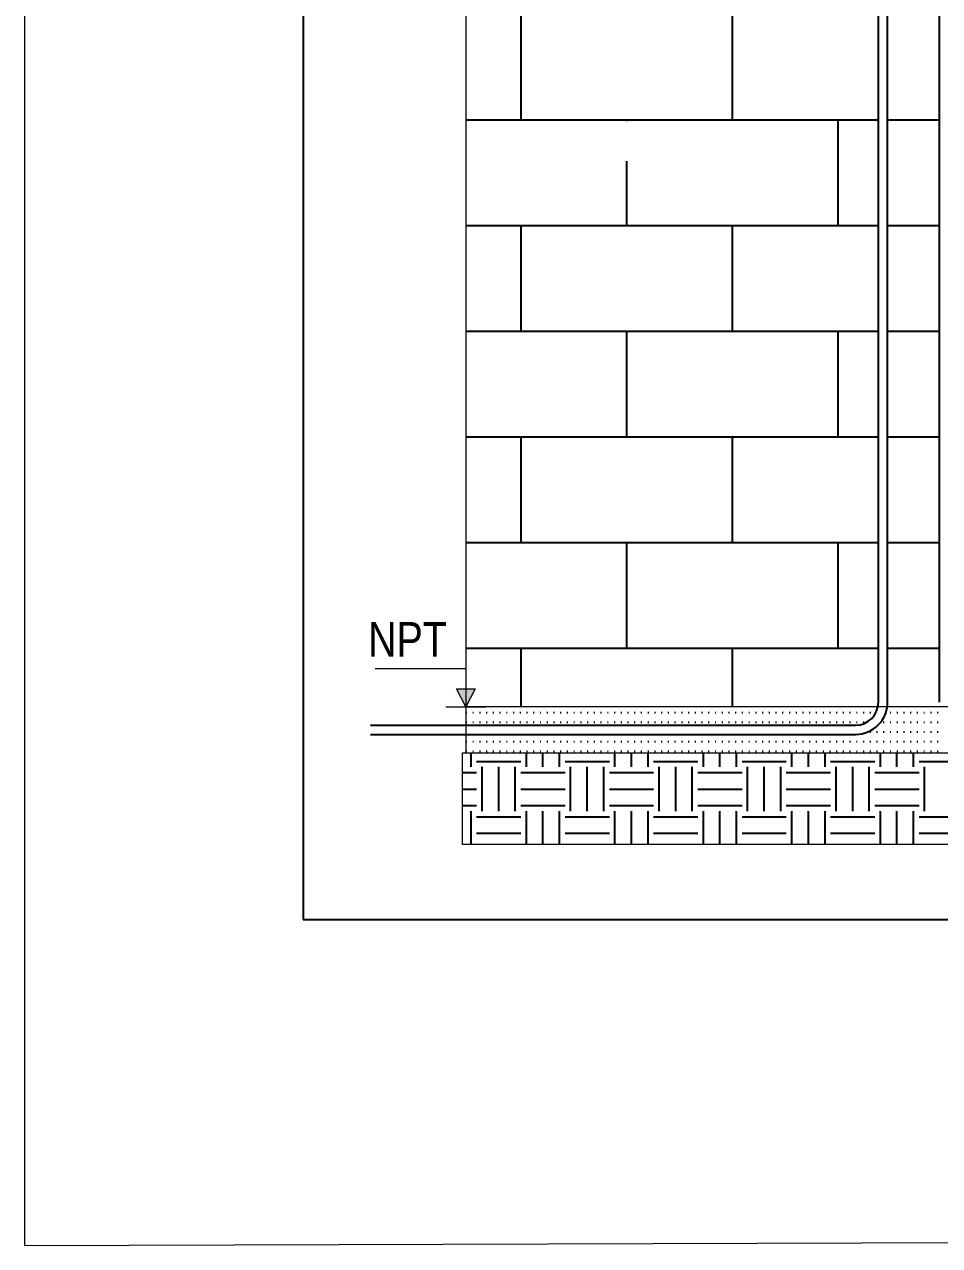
# Model space of a CAD drawing. Header units: inches. Extents: x 1693 to 10990, y 1878 to 5055.
# Drawn here: x 1693.3 to 1717.52, y 2180.96 to 2213.29 of the extents above; entities that cross this region are included whole.
import ezdxf

# ---------------------------------------------------------------- set-up
doc = ezdxf.new("R2010")
doc.units = ezdxf.units.IN
doc.layers.add('DETALLE', color=3, linetype='Continuous')
for name, color, linetype, lineweight in [('DETALLE2', 1, 'Continuous', 5), ('IE LEYENDA', 21, 'Continuous', 13), ('IE-DIAGRAMA', 1, 'Continuous', 0), ('npt', 84, 'Continuous', 13)]:
    doc.layers.add(name, color=color, linetype=linetype, lineweight=lineweight)
doc.styles.add('Arial Narrow', font='ARIALN.TTF')

msp = doc.modelspace()

# ---------------------------------------------------------------- hatches: boundary and pattern name
at = {"layer": 'npt', "ltscale": 0.25}
msp.add_hatch(color=4, dxfattribs=at).paths.add_polyline_path([(1704.74, 2195.704), (1705.23, 2195.704), (1704.985, 2195.224)])

# ---------------------------------------------------------------- linework, layer by layer
at = {"color": 240, "linetype": 'Continuous', "true_color": 0xed1f24}
for p, q in [((1706.449, 2210.762), (1706.449, 2213.56)), ((1712.045, 2210.762), (1712.045, 2213.56)), ((1704.985, 2210.762), (1715.904, 2210.762)), ((1709.247, 2210.726), (1709.247, 2210.762)), ((1714.842, 2207.964), (1714.842, 2210.762)), ((1716.147, 2210.762), (1717.523, 2210.762)), ((1709.247, 2207.964), (1709.247, 2209.662)), ((1704.985, 2207.964), (1715.904, 2207.964)), ((1706.449, 2205.167), (1706.449, 2207.964)), ((1712.045, 2205.167), (1712.045, 2207.964)), ((1716.147, 2207.964), (1717.523, 2207.964)), ((1704.985, 2205.167), (1715.904, 2205.167)), ((1709.247, 2202.369), (1709.247, 2205.167)), ((1714.842, 2202.369), (1714.842, 2205.167)), ((1716.147, 2205.167), (1717.523, 2205.167)), ((1704.985, 2202.369), (1715.904, 2202.369)), ((1706.449, 2199.572), (1706.449, 2202.369)), ((1712.045, 2199.572), (1712.045, 2202.369)), ((1716.147, 2202.369), (1717.523, 2202.369)), ((1704.985, 2199.572), (1715.904, 2199.572)), ((1709.247, 2196.774), (1709.247, 2199.572)), ((1714.842, 2196.774), (1714.842, 2199.572)), ((1716.147, 2199.572), (1717.523, 2199.572)), ((1704.985, 2196.774), (1715.904, 2196.774)), ((1706.449, 2195.224), (1706.449, 2196.774)), ((1712.045, 2195.224), (1712.045, 2196.774)), ((1716.147, 2196.774), (1717.523, 2196.774)), ((1705.123, 2193.633), (1705.123, 2194.008)), ((1706.587, 2193.633), (1706.587, 2194.008)), ((1707.026, 2193.633), (1707.026, 2194.008)), ((1707.465, 2193.633), (1707.465, 2194.008)), ((1708.929, 2193.633), (1708.929, 2194.008)), ((1709.368, 2193.633), (1709.368, 2194.008)), ((1709.807, 2193.633), (1709.807, 2194.008)), ((1711.271, 2193.633), (1711.271, 2194.008)), ((1711.71, 2193.633), (1711.71, 2194.008)), ((1712.149, 2193.633), (1712.149, 2194.008)), ((1713.613, 2193.633), (1713.613, 2194.008)), ((1714.052, 2193.633), (1714.052, 2194.008)), ((1714.491, 2193.633), (1714.491, 2194.008)), ((1715.955, 2193.633), (1715.955, 2194.008)), ((1716.394, 2193.633), (1716.394, 2194.008)), ((1716.833, 2193.633), (1716.833, 2194.008)), ((1705.27, 2193.78), (1706.441, 2193.78)), ((1705.416, 2192.462), (1705.416, 2193.633)), ((1705.855, 2192.462), (1705.855, 2193.633)), ((1706.294, 2192.462), (1706.294, 2193.633)), ((1707.612, 2193.78), (1708.783, 2193.78)), ((1707.758, 2192.462), (1707.758, 2193.633)), ((1708.197, 2192.462), (1708.197, 2193.633)), ((1708.636, 2192.462), (1708.636, 2193.633)), ((1709.954, 2193.78), (1711.125, 2193.78)), ((1710.1, 2192.462), (1710.1, 2193.633)), ((1710.539, 2192.462), (1710.539, 2193.633)), ((1710.978, 2192.462), (1710.978, 2193.633)), ((1712.296, 2193.78), (1713.467, 2193.78)), ((1712.442, 2192.462), (1712.442, 2193.633)), ((1712.881, 2192.462), (1712.881, 2193.633)), ((1713.32, 2192.462), (1713.32, 2193.633)), ((1714.638, 2193.78), (1715.809, 2193.78)), ((1714.784, 2192.462), (1714.784, 2193.633)), ((1715.223, 2192.462), (1715.223, 2193.633)), ((1715.662, 2192.462), (1715.662, 2193.633)), ((1716.98, 2193.78), (1718.151, 2193.78)), ((1717.126, 2192.462), (1717.126, 2193.633)), ((1704.895, 2193.487), (1705.27, 2193.487)), ((1706.441, 2193.487), (1707.612, 2193.487)), ((1708.783, 2193.487), (1709.954, 2193.487)), ((1711.125, 2193.487), (1712.296, 2193.487)), ((1713.467, 2193.487), (1714.638, 2193.487)), ((1715.809, 2193.487), (1716.98, 2193.487)), ((1704.895, 2193.048), (1705.27, 2193.048)), ((1706.441, 2193.048), (1707.612, 2193.048)), ((1708.783, 2193.048), (1709.954, 2193.048)), ((1711.125, 2193.048), (1712.296, 2193.048)), ((1713.467, 2193.048), (1714.638, 2193.048)), ((1715.809, 2193.048), (1716.98, 2193.048)), ((1704.895, 2192.609), (1705.27, 2192.609)), ((1705.123, 2191.578), (1705.123, 2192.462)), ((1705.27, 2192.316), (1706.441, 2192.316)), ((1706.441, 2192.609), (1707.612, 2192.609)), ((1706.587, 2191.578), (1706.587, 2192.462)), ((1707.026, 2191.578), (1707.026, 2192.462)), ((1707.465, 2191.578), (1707.465, 2192.462)), ((1707.612, 2192.316), (1708.783, 2192.316)), ((1708.783, 2192.609), (1709.954, 2192.609)), ((1708.929, 2191.578), (1708.929, 2192.462)), ((1709.368, 2191.578), (1709.368, 2192.462)), ((1709.807, 2191.578), (1709.807, 2192.462)), ((1709.954, 2192.316), (1711.125, 2192.316)), ((1711.125, 2192.609), (1712.296, 2192.609)), ((1711.271, 2191.578), (1711.271, 2192.462)), ((1711.71, 2191.578), (1711.71, 2192.462)), ((1712.149, 2191.578), (1712.149, 2192.462)), ((1712.296, 2192.316), (1713.467, 2192.316)), ((1713.467, 2192.609), (1714.638, 2192.609)), ((1713.613, 2191.578), (1713.613, 2192.462)), ((1714.052, 2191.578), (1714.052, 2192.462)), ((1714.491, 2191.578), (1714.491, 2192.462)), ((1714.638, 2192.316), (1715.809, 2192.316)), ((1715.809, 2192.609), (1716.98, 2192.609)), ((1715.955, 2191.578), (1715.955, 2192.462)), ((1716.394, 2191.578), (1716.394, 2192.462)), ((1716.833, 2191.578), (1716.833, 2192.462)), ((1716.98, 2192.316), (1718.151, 2192.316)), ((1705.27, 2191.877), (1706.441, 2191.877)), ((1707.612, 2191.877), (1708.783, 2191.877)), ((1709.954, 2191.877), (1711.125, 2191.877)), ((1712.296, 2191.877), (1713.467, 2191.877)), ((1714.638, 2191.877), (1715.809, 2191.877)), ((1716.98, 2191.877), (1718.151, 2191.877))]:
    msp.add_line(p, q, dxfattribs=at)
at = {"color": 4, "linetype": 'Continuous'}
for p, q in [((1704.989, 2195.07), (1705.014, 2195.07)), ((1705.167, 2195.07), (1705.192, 2195.07)), ((1705.345, 2195.07), (1705.37, 2195.07)), ((1705.523, 2195.07), (1705.548, 2195.07)), ((1705.701, 2195.07), (1705.727, 2195.07)), ((1705.879, 2195.07), (1705.905, 2195.07)), ((1706.057, 2195.07), (1706.083, 2195.07)), ((1706.236, 2195.07), (1706.261, 2195.07)), ((1706.414, 2195.07), (1706.439, 2195.07)), ((1706.592, 2195.07), (1706.617, 2195.07)), ((1706.77, 2195.07), (1706.795, 2195.07)), ((1706.948, 2195.07), (1706.974, 2195.07)), ((1707.126, 2195.07), (1707.152, 2195.07)), ((1707.304, 2195.07), (1707.33, 2195.07)), ((1707.483, 2195.07), (1707.508, 2195.07)), ((1707.661, 2195.07), (1707.686, 2195.07)), ((1707.839, 2195.07), (1707.864, 2195.07)), ((1708.017, 2195.07), (1708.043, 2195.07)), ((1708.195, 2195.07), (1708.221, 2195.07)), ((1708.373, 2195.07), (1708.399, 2195.07)), ((1708.551, 2195.07), (1708.577, 2195.07)), ((1708.73, 2195.07), (1708.755, 2195.07)), ((1708.908, 2195.07), (1708.933, 2195.07)), ((1709.086, 2195.07), (1709.111, 2195.07)), ((1709.264, 2195.07), (1709.29, 2195.07)), ((1709.442, 2195.07), (1709.468, 2195.07)), ((1709.62, 2195.07), (1709.646, 2195.07)), ((1709.798, 2195.07), (1709.824, 2195.07)), ((1709.977, 2195.07), (1710.002, 2195.07)), ((1710.155, 2195.07), (1710.18, 2195.07)), ((1710.333, 2195.07), (1710.358, 2195.07)), ((1710.511, 2195.07), (1710.537, 2195.07)), ((1710.689, 2195.07), (1710.715, 2195.07)), ((1710.867, 2195.07), (1710.893, 2195.07)), ((1711.046, 2195.07), (1711.071, 2195.07)), ((1711.224, 2195.07), (1711.249, 2195.07)), ((1711.402, 2195.07), (1711.427, 2195.07)), ((1711.58, 2195.07), (1711.605, 2195.07)), ((1711.758, 2195.07), (1711.784, 2195.07)), ((1711.936, 2195.07), (1711.962, 2195.07)), ((1712.114, 2195.07), (1712.14, 2195.07)), ((1712.293, 2195.07), (1712.318, 2195.07)), ((1712.471, 2195.07), (1712.496, 2195.07)), ((1712.649, 2195.07), (1712.674, 2195.07)), ((1712.827, 2195.07), (1712.852, 2195.07)), ((1713.005, 2195.07), (1713.031, 2195.07)), ((1713.183, 2195.07), (1713.209, 2195.07)), ((1713.361, 2195.07), (1713.387, 2195.07)), ((1713.54, 2195.07), (1713.565, 2195.07)), ((1713.718, 2195.07), (1713.743, 2195.07)), ((1713.896, 2195.07), (1713.921, 2195.07)), ((1714.074, 2195.07), (1714.099, 2195.07)), ((1714.252, 2195.07), (1714.278, 2195.07)), ((1714.43, 2195.07), (1714.456, 2195.07)), ((1714.608, 2195.07), (1714.634, 2195.07)), ((1714.787, 2195.07), (1714.812, 2195.07)), ((1714.965, 2195.07), (1714.99, 2195.07)), ((1715.143, 2195.07), (1715.168, 2195.07)), ((1715.321, 2195.07), (1715.346, 2195.07)), ((1715.499, 2195.07), (1715.525, 2195.07)), ((1715.677, 2195.07), (1715.703, 2195.07)), ((1716.212, 2195.07), (1716.237, 2195.07)), ((1716.39, 2195.07), (1716.415, 2195.07)), ((1716.568, 2195.07), (1716.593, 2195.07)), ((1716.746, 2195.07), (1716.772, 2195.07)), ((1716.924, 2195.07), (1716.95, 2195.07)), ((1717.102, 2195.07), (1717.128, 2195.07)), ((1717.281, 2195.07), (1717.306, 2195.07)), ((1717.459, 2195.07), (1717.484, 2195.07)), ((1704.989, 2194.816), (1705.014, 2194.816)), ((1705.167, 2194.816), (1705.192, 2194.816)), ((1705.345, 2194.816), (1705.37, 2194.816)), ((1705.523, 2194.816), (1705.548, 2194.816)), ((1705.701, 2194.816), (1705.727, 2194.816)), ((1705.879, 2194.816), (1705.905, 2194.816)), ((1706.057, 2194.816), (1706.083, 2194.816)), ((1706.236, 2194.816), (1706.261, 2194.816)), ((1706.414, 2194.816), (1706.439, 2194.816)), ((1706.592, 2194.816), (1706.617, 2194.816)), ((1706.77, 2194.816), (1706.795, 2194.816)), ((1706.948, 2194.816), (1706.974, 2194.816)), ((1707.126, 2194.816), (1707.152, 2194.816)), ((1707.304, 2194.816), (1707.33, 2194.816)), ((1707.483, 2194.816), (1707.508, 2194.816)), ((1707.661, 2194.816), (1707.686, 2194.816)), ((1707.839, 2194.816), (1707.864, 2194.816)), ((1708.017, 2194.816), (1708.043, 2194.816)), ((1708.195, 2194.816), (1708.221, 2194.816)), ((1708.373, 2194.816), (1708.399, 2194.816)), ((1708.551, 2194.816), (1708.577, 2194.816)), ((1708.73, 2194.816), (1708.755, 2194.816)), ((1708.908, 2194.816), (1708.933, 2194.816)), ((1709.086, 2194.816), (1709.111, 2194.816)), ((1709.264, 2194.816), (1709.29, 2194.816)), ((1709.442, 2194.816), (1709.468, 2194.816)), ((1709.62, 2194.816), (1709.646, 2194.816)), ((1709.798, 2194.816), (1709.824, 2194.816)), ((1709.977, 2194.816), (1710.002, 2194.816)), ((1710.155, 2194.816), (1710.18, 2194.816)), ((1710.333, 2194.816), (1710.358, 2194.816)), ((1710.511, 2194.816), (1710.537, 2194.816)), ((1710.689, 2194.816), (1710.715, 2194.816)), ((1710.867, 2194.816), (1710.893, 2194.816)), ((1711.046, 2194.816), (1711.071, 2194.816)), ((1711.224, 2194.816), (1711.249, 2194.816)), ((1711.402, 2194.816), (1711.427, 2194.816)), ((1711.58, 2194.816), (1711.605, 2194.816)), ((1711.758, 2194.816), (1711.784, 2194.816)), ((1711.936, 2194.816), (1711.962, 2194.816)), ((1712.114, 2194.816), (1712.14, 2194.816)), ((1712.293, 2194.816), (1712.318, 2194.816)), ((1712.471, 2194.816), (1712.496, 2194.816)), ((1712.649, 2194.816), (1712.674, 2194.816)), ((1712.827, 2194.816), (1712.852, 2194.816)), ((1713.005, 2194.816), (1713.031, 2194.816)), ((1713.183, 2194.816), (1713.209, 2194.816)), ((1713.361, 2194.816), (1713.387, 2194.816)), ((1713.54, 2194.816), (1713.565, 2194.816)), ((1713.718, 2194.816), (1713.743, 2194.816)), ((1713.896, 2194.816), (1713.921, 2194.816)), ((1714.074, 2194.816), (1714.099, 2194.816)), ((1714.252, 2194.816), (1714.278, 2194.816)), ((1714.43, 2194.816), (1714.456, 2194.816)), ((1714.608, 2194.816), (1714.634, 2194.816)), ((1714.787, 2194.816), (1714.812, 2194.816)), ((1714.965, 2194.816), (1714.99, 2194.816)), ((1715.143, 2194.816), (1715.168, 2194.816)), ((1715.321, 2194.816), (1715.346, 2194.816)), ((1715.499, 2194.816), (1715.525, 2194.816)), ((1715.677, 2194.561), (1715.703, 2194.561)), ((1715.855, 2194.561), (1715.881, 2194.561)), ((1716.034, 2194.816), (1716.059, 2194.816)), ((1716.034, 2194.561), (1716.059, 2194.561)), ((1716.212, 2194.816), (1716.237, 2194.816)), ((1716.212, 2194.561), (1716.237, 2194.561)), ((1716.39, 2194.816), (1716.415, 2194.816)), ((1716.39, 2194.561), (1716.415, 2194.561)), ((1716.568, 2194.816), (1716.593, 2194.816)), ((1716.568, 2194.561), (1716.593, 2194.561)), ((1716.746, 2194.816), (1716.772, 2194.816)), ((1716.746, 2194.561), (1716.772, 2194.561)), ((1716.924, 2194.816), (1716.95, 2194.816)), ((1716.924, 2194.561), (1716.95, 2194.561)), ((1717.102, 2194.816), (1717.128, 2194.816)), ((1717.102, 2194.561), (1717.128, 2194.561)), ((1717.281, 2194.816), (1717.306, 2194.816)), ((1717.281, 2194.561), (1717.306, 2194.561)), ((1717.459, 2194.816), (1717.484, 2194.816)), ((1717.459, 2194.561), (1717.484, 2194.561)), ((1704.989, 2194.307), (1705.014, 2194.307)), ((1705.167, 2194.307), (1705.192, 2194.307)), ((1705.345, 2194.307), (1705.37, 2194.307)), ((1705.523, 2194.307), (1705.548, 2194.307)), ((1705.701, 2194.307), (1705.727, 2194.307)), ((1705.879, 2194.307), (1705.905, 2194.307)), ((1706.057, 2194.307), (1706.083, 2194.307)), ((1706.236, 2194.307), (1706.261, 2194.307)), ((1706.414, 2194.307), (1706.439, 2194.307)), ((1706.592, 2194.307), (1706.617, 2194.307)), ((1706.77, 2194.307), (1706.795, 2194.307)), ((1706.948, 2194.307), (1706.974, 2194.307)), ((1707.126, 2194.307), (1707.152, 2194.307)), ((1707.304, 2194.307), (1707.33, 2194.307)), ((1707.483, 2194.307), (1707.508, 2194.307)), ((1707.661, 2194.307), (1707.686, 2194.307)), ((1707.839, 2194.307), (1707.864, 2194.307)), ((1708.017, 2194.307), (1708.043, 2194.307)), ((1708.195, 2194.307), (1708.221, 2194.307)), ((1708.373, 2194.307), (1708.399, 2194.307)), ((1708.551, 2194.307), (1708.577, 2194.307)), ((1708.73, 2194.307), (1708.755, 2194.307)), ((1708.908, 2194.307), (1708.933, 2194.307)), ((1709.086, 2194.307), (1709.111, 2194.307)), ((1709.264, 2194.307), (1709.29, 2194.307)), ((1709.442, 2194.307), (1709.468, 2194.307)), ((1709.62, 2194.307), (1709.646, 2194.307)), ((1709.798, 2194.307), (1709.824, 2194.307)), ((1709.977, 2194.307), (1710.002, 2194.307)), ((1710.155, 2194.307), (1710.18, 2194.307)), ((1710.333, 2194.307), (1710.358, 2194.307)), ((1710.511, 2194.307), (1710.537, 2194.307)), ((1710.689, 2194.307), (1710.715, 2194.307)), ((1710.867, 2194.307), (1710.893, 2194.307)), ((1711.046, 2194.307), (1711.071, 2194.307)), ((1711.224, 2194.307), (1711.249, 2194.307)), ((1711.402, 2194.307), (1711.427, 2194.307)), ((1711.58, 2194.307), (1711.605, 2194.307)), ((1711.758, 2194.307), (1711.784, 2194.307)), ((1711.936, 2194.307), (1711.962, 2194.307)), ((1712.114, 2194.307), (1712.14, 2194.307)), ((1712.293, 2194.307), (1712.318, 2194.307)), ((1712.471, 2194.307), (1712.496, 2194.307)), ((1712.649, 2194.307), (1712.674, 2194.307)), ((1712.827, 2194.307), (1712.852, 2194.307)), ((1713.005, 2194.307), (1713.031, 2194.307)), ((1713.183, 2194.307), (1713.209, 2194.307)), ((1713.361, 2194.307), (1713.387, 2194.307)), ((1713.54, 2194.307), (1713.565, 2194.307)), ((1713.718, 2194.307), (1713.743, 2194.307)), ((1713.896, 2194.307), (1713.921, 2194.307)), ((1714.074, 2194.307), (1714.099, 2194.307)), ((1714.252, 2194.307), (1714.278, 2194.307)), ((1714.43, 2194.307), (1714.456, 2194.307)), ((1714.608, 2194.307), (1714.634, 2194.307)), ((1714.787, 2194.307), (1714.812, 2194.307)), ((1714.965, 2194.307), (1714.99, 2194.307)), ((1715.143, 2194.307), (1715.168, 2194.307)), ((1715.321, 2194.307), (1715.346, 2194.307)), ((1715.499, 2194.307), (1715.525, 2194.307)), ((1715.677, 2194.307), (1715.703, 2194.307)), ((1715.855, 2194.307), (1715.881, 2194.307)), ((1716.034, 2194.307), (1716.059, 2194.307)), ((1716.212, 2194.307), (1716.237, 2194.307)), ((1716.39, 2194.307), (1716.415, 2194.307)), ((1716.568, 2194.307), (1716.593, 2194.307)), ((1716.746, 2194.307), (1716.772, 2194.307)), ((1716.924, 2194.307), (1716.95, 2194.307)), ((1717.102, 2194.307), (1717.128, 2194.307)), ((1717.281, 2194.307), (1717.306, 2194.307)), ((1717.459, 2194.307), (1717.484, 2194.307)), ((1704.989, 2194.052), (1705.014, 2194.052)), ((1705.167, 2194.052), (1705.192, 2194.052)), ((1705.345, 2194.052), (1705.37, 2194.052)), ((1705.523, 2194.052), (1705.548, 2194.052)), ((1705.701, 2194.052), (1705.727, 2194.052)), ((1705.879, 2194.052), (1705.905, 2194.052)), ((1706.057, 2194.052), (1706.083, 2194.052)), ((1706.236, 2194.052), (1706.261, 2194.052)), ((1706.414, 2194.052), (1706.439, 2194.052)), ((1706.592, 2194.052), (1706.617, 2194.052)), ((1706.77, 2194.052), (1706.795, 2194.052)), ((1706.948, 2194.052), (1706.974, 2194.052)), ((1707.126, 2194.052), (1707.152, 2194.052)), ((1707.304, 2194.052), (1707.33, 2194.052)), ((1707.483, 2194.052), (1707.508, 2194.052)), ((1707.661, 2194.052), (1707.686, 2194.052)), ((1707.839, 2194.052), (1707.864, 2194.052)), ((1708.017, 2194.052), (1708.043, 2194.052)), ((1708.195, 2194.052), (1708.221, 2194.052)), ((1708.373, 2194.052), (1708.399, 2194.052)), ((1708.551, 2194.052), (1708.577, 2194.052)), ((1708.73, 2194.052), (1708.755, 2194.052)), ((1708.908, 2194.052), (1708.933, 2194.052)), ((1709.086, 2194.052), (1709.111, 2194.052)), ((1709.264, 2194.052), (1709.29, 2194.052)), ((1709.442, 2194.052), (1709.468, 2194.052)), ((1709.62, 2194.052), (1709.646, 2194.052)), ((1709.798, 2194.052), (1709.824, 2194.052)), ((1709.977, 2194.052), (1710.002, 2194.052)), ((1710.155, 2194.052), (1710.18, 2194.052)), ((1710.333, 2194.052), (1710.358, 2194.052)), ((1710.511, 2194.052), (1710.537, 2194.052)), ((1710.689, 2194.052), (1710.715, 2194.052)), ((1710.867, 2194.052), (1710.893, 2194.052)), ((1711.046, 2194.052), (1711.071, 2194.052)), ((1711.224, 2194.052), (1711.249, 2194.052)), ((1711.402, 2194.052), (1711.427, 2194.052)), ((1711.58, 2194.052), (1711.605, 2194.052)), ((1711.758, 2194.052), (1711.784, 2194.052)), ((1711.936, 2194.052), (1711.962, 2194.052)), ((1712.114, 2194.052), (1712.14, 2194.052)), ((1712.293, 2194.052), (1712.318, 2194.052)), ((1712.471, 2194.052), (1712.496, 2194.052)), ((1712.649, 2194.052), (1712.674, 2194.052)), ((1712.827, 2194.052), (1712.852, 2194.052)), ((1713.005, 2194.052), (1713.031, 2194.052)), ((1713.183, 2194.052), (1713.209, 2194.052)), ((1713.361, 2194.052), (1713.387, 2194.052)), ((1713.54, 2194.052), (1713.565, 2194.052)), ((1713.718, 2194.052), (1713.743, 2194.052)), ((1713.896, 2194.052), (1713.921, 2194.052)), ((1714.074, 2194.052), (1714.099, 2194.052)), ((1714.252, 2194.052), (1714.278, 2194.052)), ((1714.43, 2194.052), (1714.456, 2194.052)), ((1714.608, 2194.052), (1714.634, 2194.052)), ((1714.787, 2194.052), (1714.812, 2194.052)), ((1714.965, 2194.052), (1714.99, 2194.052)), ((1715.143, 2194.052), (1715.168, 2194.052)), ((1715.321, 2194.052), (1715.346, 2194.052)), ((1715.499, 2194.052), (1715.525, 2194.052)), ((1715.677, 2194.052), (1715.703, 2194.052)), ((1715.855, 2194.052), (1715.881, 2194.052)), ((1716.034, 2194.052), (1716.059, 2194.052)), ((1716.212, 2194.052), (1716.237, 2194.052)), ((1716.39, 2194.052), (1716.415, 2194.052)), ((1716.568, 2194.052), (1716.593, 2194.052)), ((1716.746, 2194.052), (1716.772, 2194.052)), ((1716.924, 2194.052), (1716.95, 2194.052)), ((1717.102, 2194.052), (1717.128, 2194.052)), ((1717.281, 2194.052), (1717.306, 2194.052)), ((1717.459, 2194.052), (1717.484, 2194.052))]:
    msp.add_line(p, q, dxfattribs=at)
at = {"layer": 'DETALLE', "ltscale": 5}
for p, q in [((1700.678, 2251.006), (1700.678, 2189.594)), ((1700.678, 2189.594), (1757.924, 2189.594))]:
    msp.add_line(p, q, dxfattribs=at)
at = {"layer": 'DETALLE'}
for p, q in [((1715.904, 2195.345), (1715.904, 2220.139)), ((1716.147, 2195.345), (1716.147, 2220.139)), ((1717.523, 2195.345), (1717.523, 2220.139)), ((1702.464, 2194.738), (1715.297, 2194.738)), ((1702.464, 2194.494), (1715.297, 2194.494))]:
    msp.add_line(p, q, dxfattribs=at)
for radius in [0.851, 0.608]:
    msp.add_arc((1715.297, 2195.345), radius, 270, 0, dxfattribs=at)
at = {"layer": 'DETALLE2'}
for p, q in [((1704.985, 2244.446), (1704.985, 2196.439)), ((1704.985, 2196.439), (1704.985, 2194.008)), ((1750.741, 2195.224), (1704.985, 2195.224)), ((1704.895, 2191.578), (1704.895, 2194.008)), ((1704.895, 2194.008), (1750.741, 2194.008)), ((1706.799, 2194.008), (1750.741, 2194.008)), ((1750.733, 2191.578), (1704.895, 2191.578))]:
    msp.add_line(p, q, dxfattribs=at)
at = {"layer": 'IE-DIAGRAMA', "linetype": 'Continuous'}
for p, q in [((1693.304, 2357.513), (1693.303, 2180.965)), ((1693.303, 2180.965), (1839.81, 2181.463))]:
    msp.add_line(p, q, dxfattribs=at)
at = {"layer": 'npt'}
for p, q in [((1702.588, 2196.236), (1704.985, 2196.236)), ((1704.985, 2196.236), (1704.985, 2195.704))]:
    msp.add_line(p, q, dxfattribs=at)
at = {"layer": 'npt', "color": 4}
msp.add_line((1704.453, 2195.224), (1705.516, 2195.224), dxfattribs=at)
at = {"layer": 'npt'}
msp.add_lwpolyline([(1704.985, 2195.224), (1704.74, 2195.704), (1705.23, 2195.704)], close=True, dxfattribs=at)

# ---------------------------------------------------------------- texts
at = {"layer": 'IE LEYENDA', "color": 3, "style": 'Arial Narrow'}
msp.add_text('NPT', height=0.9112, dxfattribs=at).set_placement((1702.398, 2196.556))

doc.saveas('drawing.dxf')
